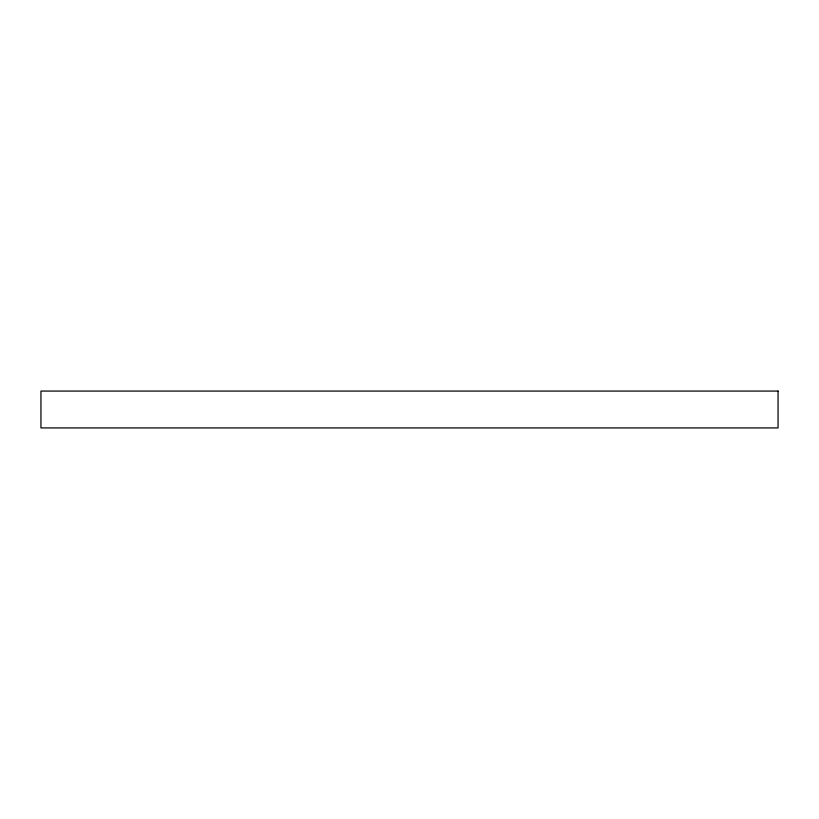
<?xml version="1.0" encoding="UTF-8"?>
<svg xmlns="http://www.w3.org/2000/svg" width="819" height="819" viewBox="0 0 819 819"><rect width="100%" height="100%" fill="white"/><g stroke="black" fill="none" stroke-linecap="round" stroke-linejoin="round"><path stroke-width="1.23" d="M778.05 391.072L40.95 391.072L40.95 427.927L778.05 427.927L778.05 391.072"/></g></svg>
